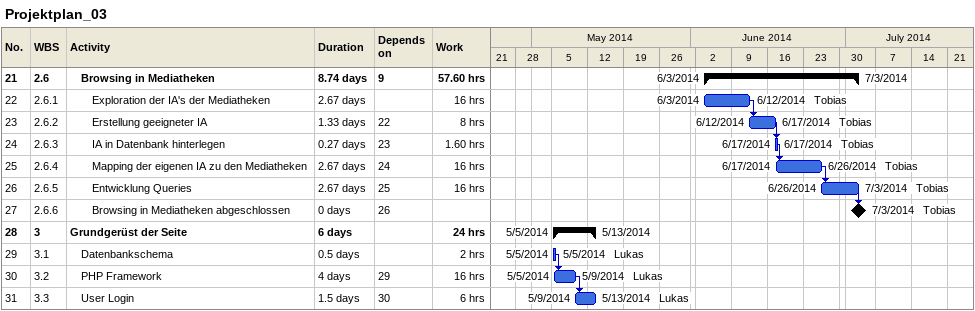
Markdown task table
Projektplan_03

| ID | WBS | Task | Duration | Start | Finish | Predecessors | Resources | Work (h) |
|---|---|---|---|---|---|---|---|---|
| 21 | 2.6 | **Browsing in Mediatheken** | 8.74d | 2014-06-03 | 2014-07-03 | 9 |  | 57.60 |
| 22 | 2.6.1 | Exploration der IA's der Mediatheken | 2.67d | 2014-06-03 | 2014-06-12 |  | Tobias | 16 |
| 23 | 2.6.2 | Erstellung geeigneter IA | 1.33d | 2014-06-12 | 2014-06-17 | 22 | Tobias | 8 |
| 24 | 2.6.3 | IA in Datenbank hinterlegen | 0.27d | 2014-06-17 | 2014-06-17 | 23 | Tobias | 1.60 |
| 25 | 2.6.4 | Mapping der eigenen IA zu den Mediatheken | 2.67d | 2014-06-17 | 2014-06-26 | 24 | Tobias | 16 |
| 26 | 2.6.5 | Entwicklung Queries | 2.67d | 2014-06-26 | 2014-07-03 | 25 | Tobias | 16 |
| 27 | 2.6.6 | Browsing in Mediatheken abgeschlossen | 0d | 2014-07-03 | 2014-07-03 | 26 | Tobias |  |
| 28 | 3 | **Grundgerüst der Seite** | 6d | 2014-05-05 | 2014-05-13 |  |  | 24 |
| 29 | 3.1 | Datenbankschema | 0.5d | 2014-05-05 | 2014-05-05 |  | Lukas | 2 |
| 30 | 3.2 | PHP Framework | 4d | 2014-05-05 | 2014-05-09 | 29 | Lukas | 16 |
| 31 | 3.3 | User Login | 1.5d | 2014-05-09 | 2014-05-13 | 30 | Lukas | 6 |
